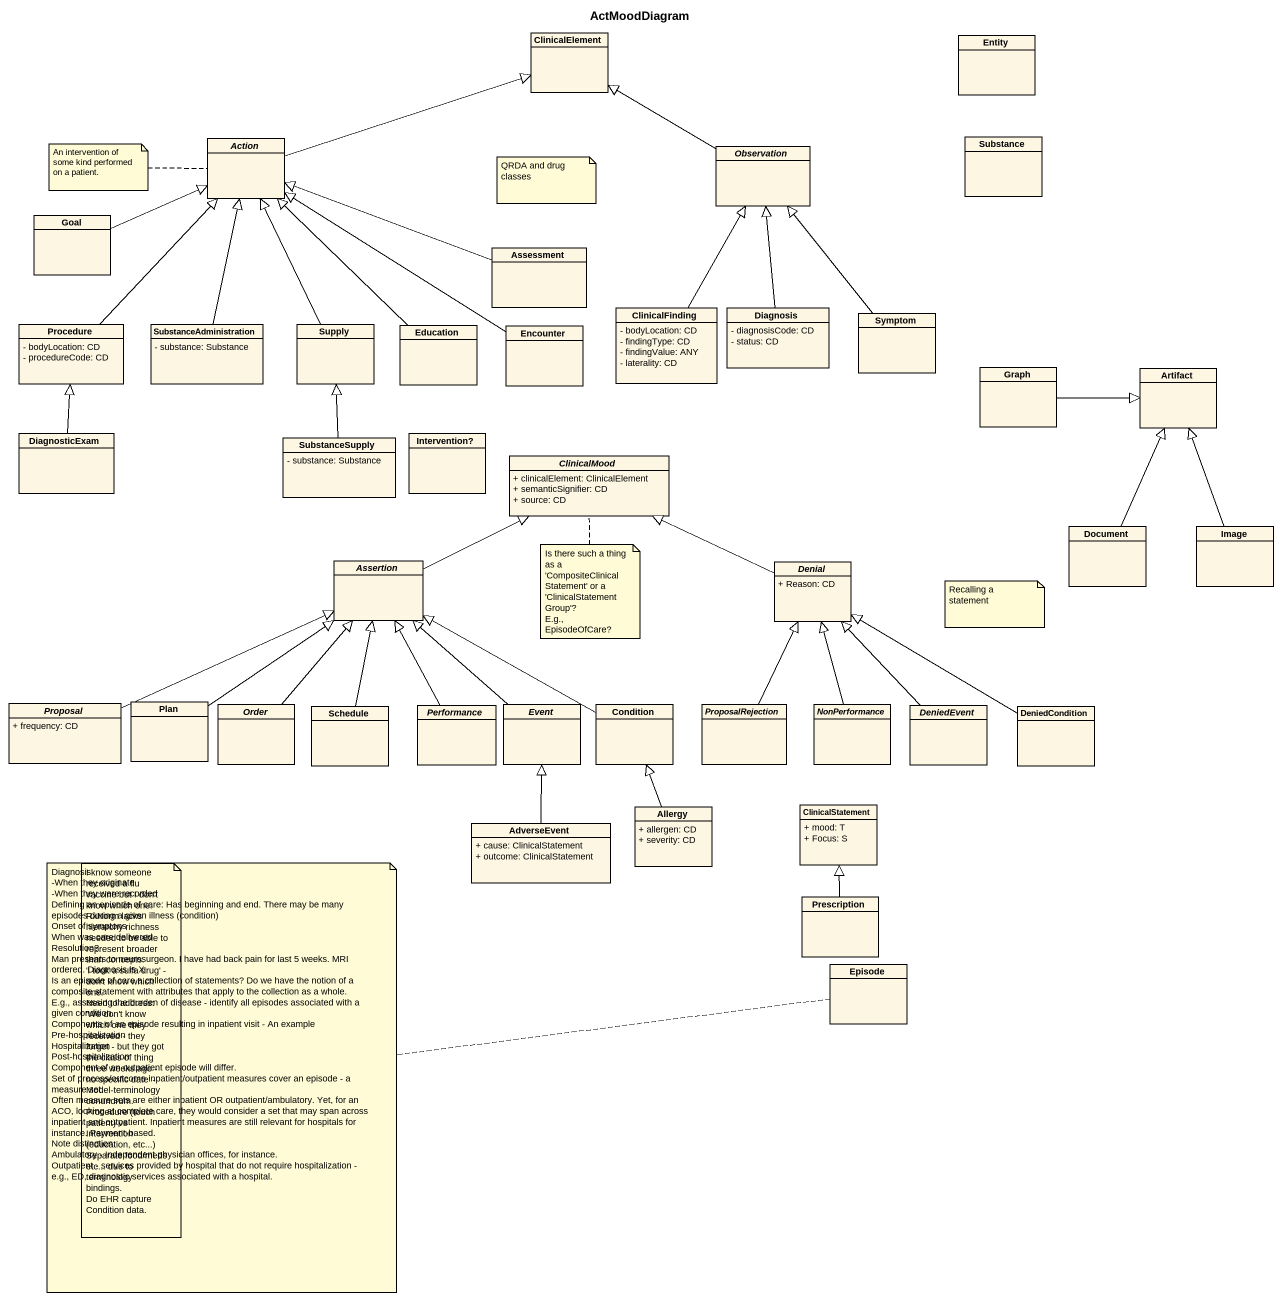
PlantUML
@startuml
title ActMoodDiagram
hide circle
hide empty members
skinparam classAttributeIconSize 0
class ClinicalElement
class "Entity" as Entity_
abstract class "Action" as Action_
abstract class Observation
class Substance
class Goal
class Assessment
class Procedure {
  - bodyLocation: CD
  - procedureCode: CD
}
class SubstanceAdministration {
  - substance: Substance
}
class Supply
class Education
class Encounter
class ClinicalFinding {
  - bodyLocation: CD
  - findingType: CD
  - findingValue: ANY
  - laterality: CD
}
class Diagnosis {
  - diagnosisCode: CD
  - status: CD
}
class Symptom
class Graph
class "Artifact" as Artifact_
class DiagnosticExam
class SubstanceSupply {
  - substance: Substance
}
class "Intervention?" as Intervention
abstract class ClinicalMood {
  + clinicalElement: ClinicalElement
  + semanticSignifier: CD
  + source: CD
}
class Document
class Image
abstract class Assertion
abstract class Denial {
  + Reason: CD
}
abstract class Proposal {
  + frequency: CD
}
class Plan
abstract class Order
class Schedule
abstract class Performance
abstract class Event
class Condition
abstract class ProposalRejection
abstract class NonPerformance
abstract class DeniedEvent
class DeniedCondition
class Allergy {
  + allergen: CD
  + severity: CD
}
class ClinicalStatement {
  + mood: T
  + Focus: S
}
class AdverseEvent {
  + cause: ClinicalStatement
  + outcome: ClinicalStatement
}
class Prescription
class Episode
Action_ -right-|> ClinicalElement
Observation -left-|> ClinicalElement
Goal -right-|> Action_
Assessment -left-|> Action_
Procedure -up-|> Action_
SubstanceAdministration -up-|> Action_
Supply -up-|> Action_
Education -up-|> Action_
Encounter -up-|> Action_
ClinicalFinding -up-|> Observation
Diagnosis -up-|> Observation
Symptom -up-|> Observation
Graph -right-|> Artifact_
DiagnosticExam -up-|> Procedure
SubstanceSupply -up-|> Supply
Document -up-|> Artifact_
Image -up-|> Artifact_
Assertion -right-|> ClinicalMood
Denial -left-|> ClinicalMood
Proposal -right-|> Assertion
Plan -up-|> Assertion
Order -up-|> Assertion
Schedule -up-|> Assertion
Performance -up-|> Assertion
Event -up-|> Assertion
Condition -left-|> Assertion
ProposalRejection -up-|> Denial
NonPerformance -up-|> Denial
DeniedEvent -up-|> Denial
DeniedCondition -left-|> Denial
Allergy -up-|> Condition
AdverseEvent -up-|> Event
Prescription -up-|> ClinicalStatement
note left of Action_ : An intervention of some kind performed on a patient.
note as N2
  QRDA and drug classes
end note
note bottom of ClinicalMood
  Is there such a thing as a 'CompositeClinicalStatement' or a 'ClinicalStatementGroup'?
  E.g., EpisodeOfCare?
end note
note as N4
  Recalling a statement
end note
note left of Episode
  Diagnosis
  -When they originate
  -When they were recorded
  Defining an episode of care: Has beginning and end. There may be many episodes during a given illness (condition)
  Onset of symptons
  When was care delivered
  Resolution?
  Man presents to neurosurgeon. I have had back pain for last 5 weeks. MRI ordered. Diagnosis is X
  Is an episode of care a collection of statements? Do we have the notion of a composite statement with attributes that apply to the collection as a whole.
  E.g., assessing the burden of disease - identify all episodes associated with a given condition.
  Components of an episode resulting in inpatient visit - An example
  Pre-hospitalization
  Hospitalization
  Post-hospitalization
  Component of an outpatient episode will differ.
  Set of process/outcome inpatient/outpatient measures cover an episode - a measure set.
  Often measure sets are either inpatient OR outpatient/ambulatory. Yet, for an ACO, looking at complete care, they would consider a set that may span across inpatient and outpatient. Inpatient measures are still relevant for hospitals for instance. Payment-based.
  Note distinction:
  Ambulatory - Independent physician offices, for instance.
  Outpatient - services provided by hospital that do not require hospitalization - e.g., ED, diagnostic services associated with a hospital.
end note
note as N6
  I know someone received a flu vaccine but I don't know which one. RxNorm lacks hierarchy richness needed to be able to represent broader than concepts.
  ~'I took a sulfa drug' - don't know which one.
  Need to address: 'We don't know which one they received - they forget - but they got the class of thing three weeks ago - no specific date' - Model-terminology conundrum.
  Procedure (touch patient) vs Intervention (education, etc...)
  Separate food/meds etc... due to terminology bindings.
  Do EHR capture Condition data.
end note
@enduml
